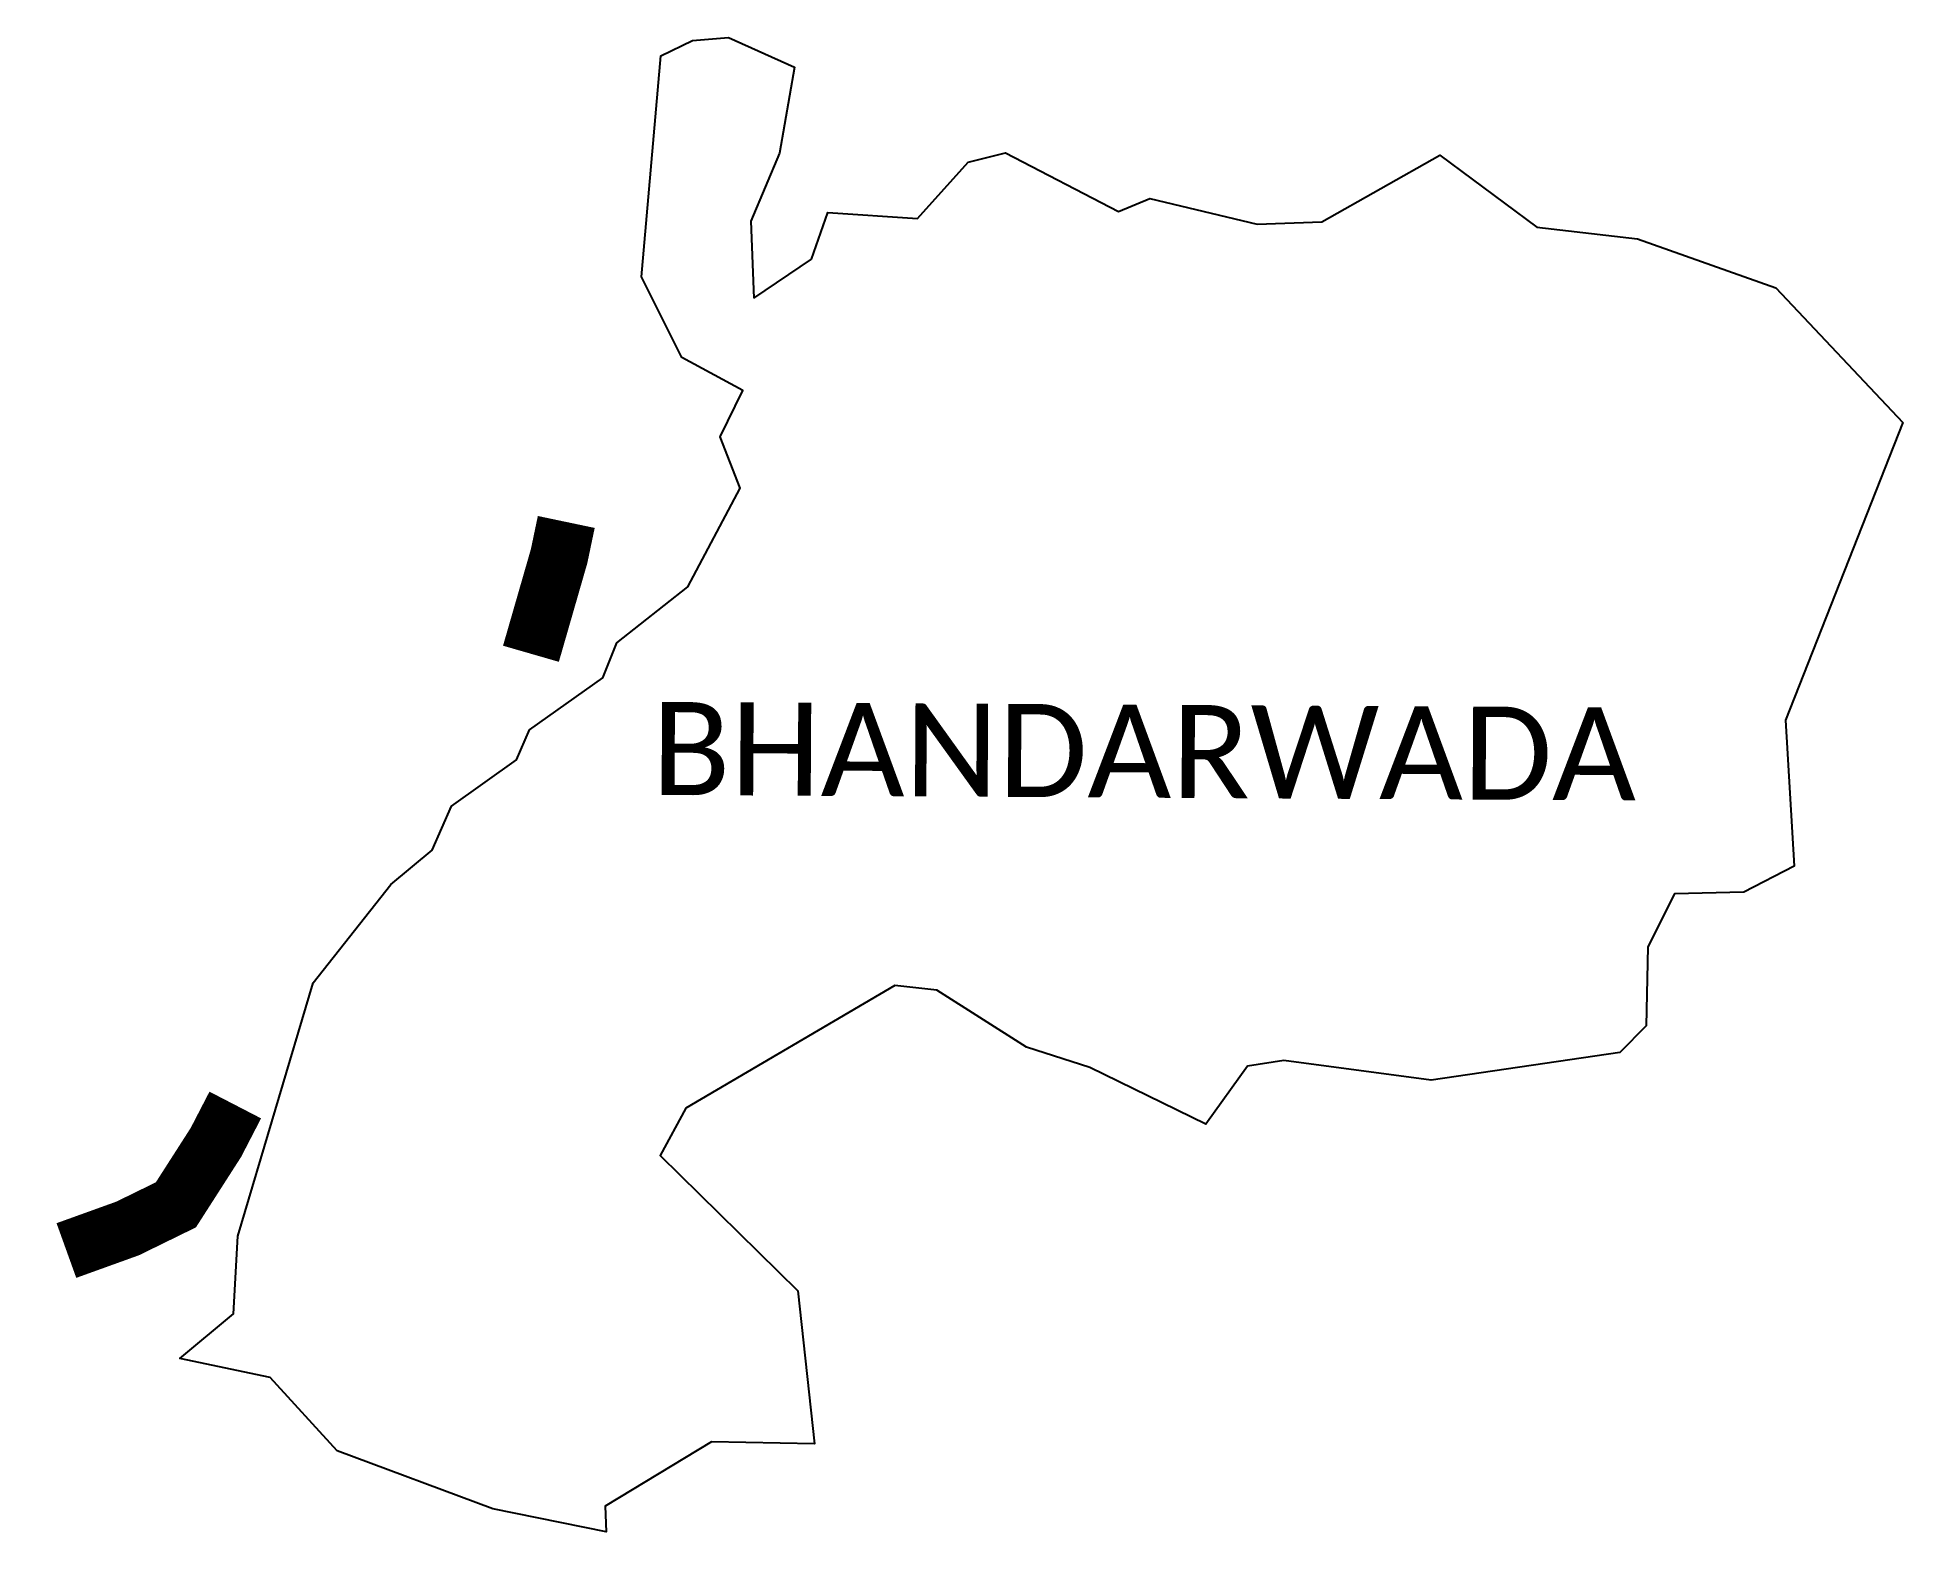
# Model space of a CAD drawing. Header units: metres. Extents: x 313006 to 314611, y 1902165 to 1903450.
import ezdxf

# ---------------------------------------------------------------- set-up
doc = ezdxf.new("R2010")
doc.units = ezdxf.units.M
for name, color, linetype in [('UNPROTECTED DUE TO CREEK', 150, 'Continuous'), ('village', 3, 'Continuous'), ('VILLAGE NAME', 250, 'Continuous')]:
    doc.layers.add(name, color=color, linetype=linetype)
doc.styles.get("Standard").update_dxf_attribs({"font": 'simplex.shx'})

msp = doc.modelspace()

# ---------------------------------------------------------------- linework, layer by layer
at = {"layer": 'UNPROTECTED DUE TO CREEK', "const_width": 50, "flags": 128}
for points in [[(313461.5, 1903033.5), (313455.3, 1903004), (313431.1, 1902920.1)], [(313031.4, 1902406.7), (313084.1, 1902425.7), (313125.6, 1902446), (313160.1, 1902499.8), (313176.7, 1902531.9)]]:
    msp.add_lwpolyline(points, dxfattribs=at)
at = {"layer": 'village', "flags": 128}
msp.add_lwpolyline([(313623, 1903226.1), (313672.4, 1903259.5)], dxfattribs=at)
at = {"layer": 'village', "color": 3, "true_color": 0x00ff00}
msp.add_polyline3d([(313672.4, 1903259.5, 0), (313686.4, 1903299.7, 0), (313763.8, 1903294.7, 0), (313807.3, 1903342.9, 0), (313839.3, 1903351, 0), (313936.7, 1903300.7, 0), (313963.5, 1903311.8, 0), (314056, 1903289.8, 0), (314111.7, 1903291.6, 0), (314213.1, 1903349.2, 0), (314296.7, 1903287, 0), (314383.3, 1903277.1, 0), (314502.2, 1903235, 0), (314611.4, 1903119.2, 0), (314510.5, 1902863, 0), (314518.1, 1902737.5, 0), (314474.7, 1902715, 0), (314415.1, 1902713.7, 0), (314392.2, 1902668, 0), (314390.5, 1902600, 0), (314368.1, 1902577.2, 0), (314205.7, 1902553.2, 0), (314079, 1902570.1, 0), (314047.5, 1902565.3, 0), (314011.8, 1902515.3, 0), (313911.9, 1902564.1, 0), (313857.6, 1902581.6, 0), (313780.3, 1902630.7, 0), (313744.1, 1902634.8, 0), (313564.4, 1902529.3, 0), (313542.2, 1902488.4, 0), (313660.7, 1902372, 0), (313675.1, 1902240.4, 0), (313586.4, 1902242.1, 0), (313495, 1902186.7, 0), (313495.9, 1902164.8, 0), (313398.3, 1902184.5, 0), (313264.4, 1902234.4, 0), (313206.7, 1902297.6, 0), (313129, 1902313.8, 0), (313175.3, 1902352.2, 0), (313178.9, 1902419.2, 0), (313243.7, 1902637, 0), (313310.4, 1902721.7, 0), (313346, 1902751.1, 0), (313362.8, 1902789.1, 0), (313418.7, 1902828.8, 0), (313429.9, 1902854.6, 0), (313492.9, 1902899.5, 0), (313505.1, 1902929.6, 0), (313566, 1902977.7, 0), (313611, 1903062.6, 0), (313593.9, 1903106.7, 0), (313613.4, 1903146.5, 0), (313561, 1903174.9, 0), (313526.3, 1903244.5, 0), (313542.9, 1903434.4, 0), (313570.1, 1903447.8, 0), (313601.2, 1903450.4, 0), (313658, 1903424.9, 0), (313645, 1903350.7, 0), (313620.2, 1903292.3, 0), (313623, 1903226.1, 0)], dxfattribs=at)
msp.add_polyline3d([(313672.4, 1903259.5, 0), (313686.4, 1903299.7, 0), (313763.8, 1903294.7, 0), (313807.3, 1903342.9, 0), (313839.3, 1903351, 0), (313936.7, 1903300.7, 0), (313963.5, 1903311.8, 0), (314056, 1903289.8, 0), (314111.7, 1903291.6, 0), (314213.1, 1903349.2, 0), (314296.7, 1903287, 0), (314383.3, 1903277.1, 0), (314502.2, 1903235, 0), (314611.4, 1903119.2, 0), (314510.5, 1902863, 0), (314518.1, 1902737.5, 0), (314474.7, 1902715, 0), (314415.1, 1902713.7, 0), (314392.2, 1902668, 0), (314390.5, 1902600, 0), (314368.1, 1902577.2, 0), (314205.7, 1902553.2, 0), (314079, 1902570.1, 0), (314047.5, 1902565.3, 0), (314011.8, 1902515.3, 0), (313911.9, 1902564.1, 0), (313857.6, 1902581.6, 0), (313780.3, 1902630.7, 0), (313744.1, 1902634.8, 0), (313564.4, 1902529.3, 0), (313542.2, 1902488.4, 0), (313660.7, 1902372, 0), (313675.1, 1902240.4, 0), (313586.4, 1902242.1, 0), (313495, 1902186.7, 0), (313495.9, 1902164.8, 0), (313398.3, 1902184.5, 0), (313264.4, 1902234.4, 0), (313206.7, 1902297.6, 0), (313129, 1902313.8, 0), (313175.3, 1902352.2, 0), (313178.9, 1902419.2, 0), (313243.7, 1902637, 0), (313310.4, 1902721.7, 0), (313346, 1902751.1, 0), (313362.8, 1902789.1, 0), (313418.7, 1902828.8, 0), (313429.9, 1902854.6, 0), (313492.9, 1902899.5, 0), (313505.1, 1902929.6, 0), (313566, 1902977.7, 0), (313611, 1903062.6, 0), (313593.9, 1903106.7, 0), (313613.4, 1903146.5, 0), (313561, 1903174.9, 0), (313526.3, 1903244.5, 0), (313542.9, 1903434.4, 0), (313570.1, 1903447.8, 0), (313601.2, 1903450.4, 0), (313658, 1903424.9, 0), (313645, 1903350.7, 0), (313620.2, 1903292.3, 0), (313623, 1903226.1, 0)], dxfattribs=at)

# ---------------------------------------------------------------- texts
at = {"layer": 'VILLAGE NAME', "insert": (313535.2, 1902878.7), "char_height": 80.042, "attachment_point": 1, "rotation": 359.6762}
msp.add_mtext_dynamic_manual_height_columns('{\\fCalibri|b0|i0|c0|p34;BHANDARWADA}', width=884.781, gutter_width=520.2, heights=[0], dxfattribs=at)

doc.saveas('drawing.dxf')
